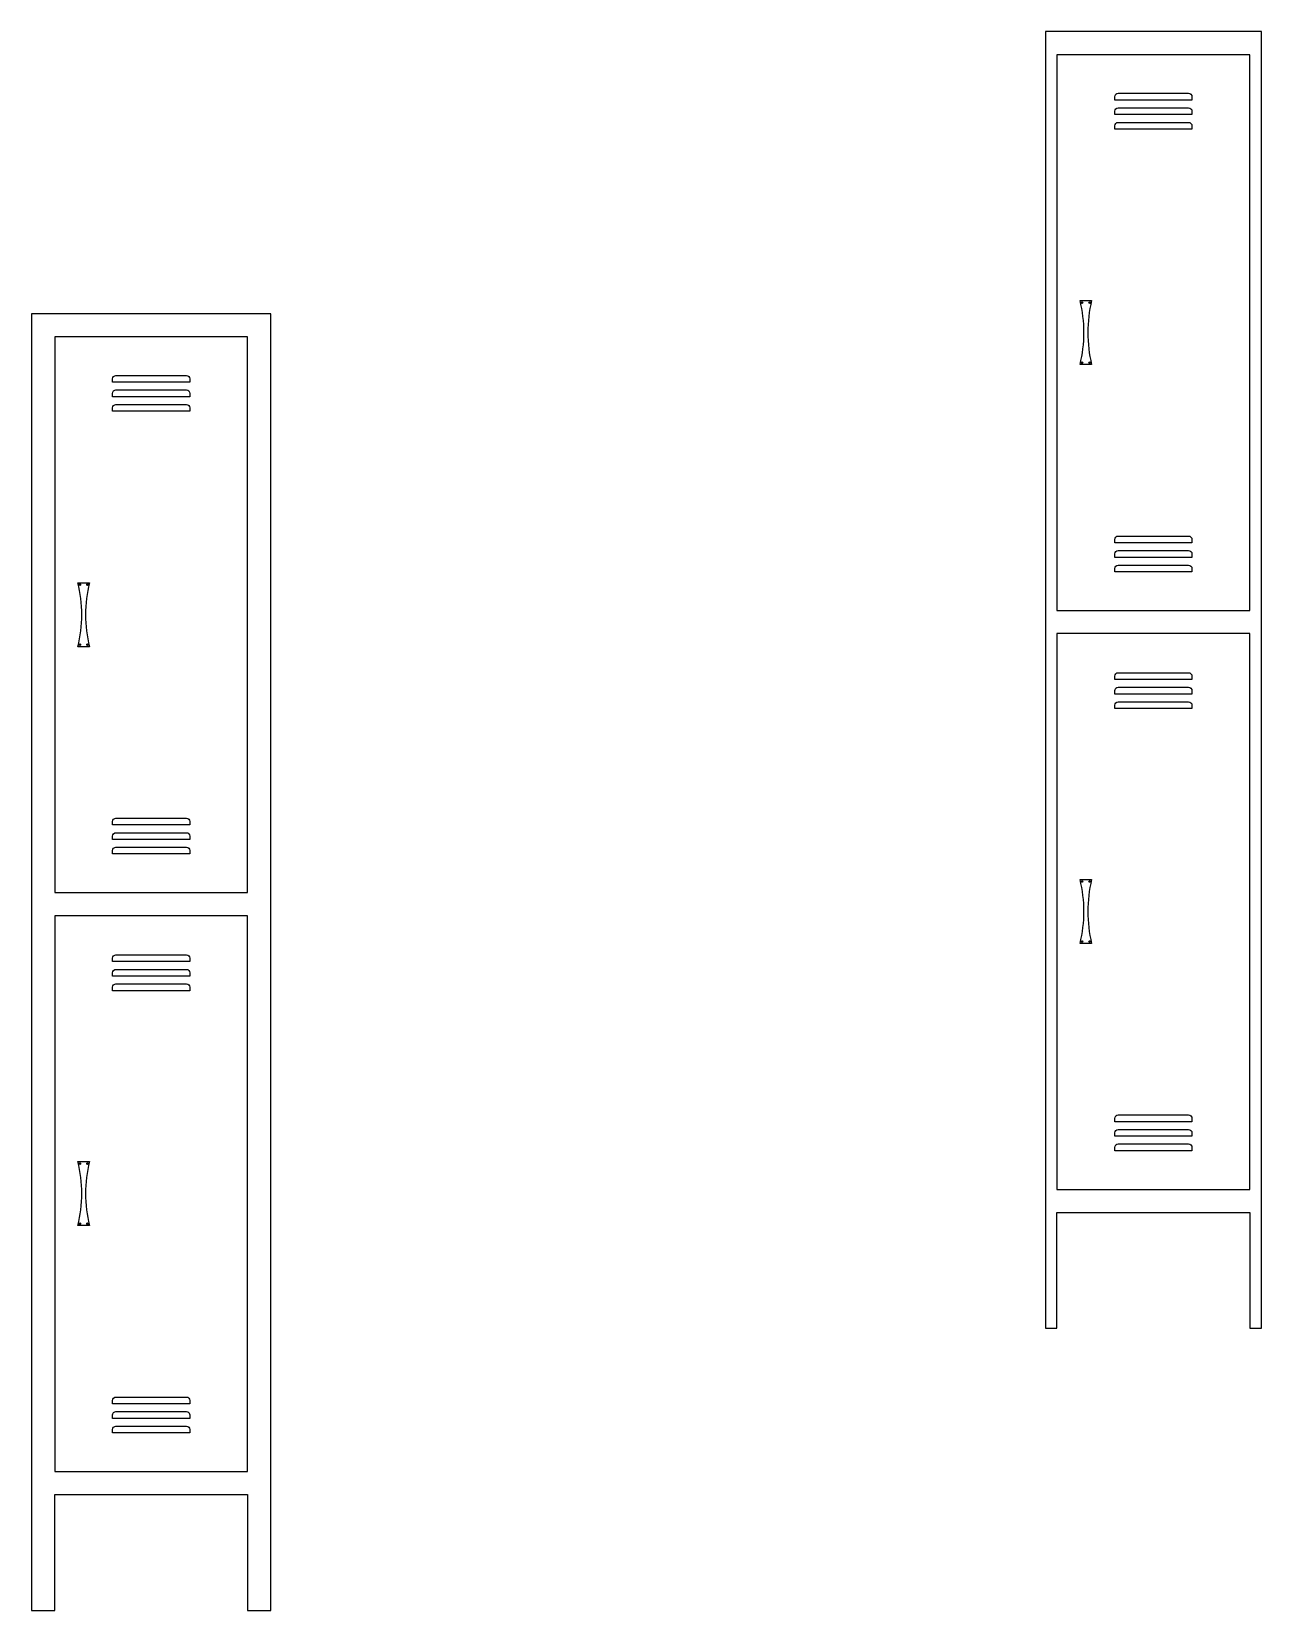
# Model space of a CAD drawing. Header units: millimetres. Extents: x 6614975 to 6624097, y 8742145 to 8746891.
# Drawn here: x 6616177.5 to 6616336.8, y 8744883.4 to 8745087.9 of the extents above; entities that cross this region are included whole.
import ezdxf

# ---------------------------------------------------------------- set-up
doc = ezdxf.new("R2010")
doc.units = ezdxf.units.MM

msp = doc.modelspace()

# ---------------------------------------------------------------- linework, layer by layer
for p, q in [((6616313.487, 8745052.823), (6616313.687, 8745052.823)), ((6616313.587, 8745052.923), (6616313.587, 8745052.723)), ((6616314.487, 8745052.823), (6616314.687, 8745052.823)), ((6616314.587, 8745052.923), (6616314.587, 8745052.723)), ((6616313.487, 8745045.041), (6616313.687, 8745045.041)), ((6616313.587, 8745045.141), (6616313.587, 8745044.941)), ((6616314.487, 8745045.041), (6616314.687, 8745045.041)), ((6616314.587, 8745045.141), (6616314.587, 8745044.941)), ((6616183.62, 8745016.275), (6616183.82, 8745016.275)), ((6616183.72, 8745016.375), (6616183.72, 8745016.175)), ((6616184.62, 8745016.275), (6616184.82, 8745016.275)), ((6616184.72, 8745016.375), (6616184.72, 8745016.175)), ((6616183.62, 8745008.492), (6616183.82, 8745008.492)), ((6616183.72, 8745008.592), (6616183.72, 8745008.392)), ((6616184.62, 8745008.492), (6616184.82, 8745008.492)), ((6616184.72, 8745008.592), (6616184.72, 8745008.392)), ((6616313.487, 8744977.823), (6616313.687, 8744977.823)), ((6616313.587, 8744977.923), (6616313.587, 8744977.723)), ((6616314.487, 8744977.823), (6616314.687, 8744977.823)), ((6616314.587, 8744977.923), (6616314.587, 8744977.723)), ((6616313.487, 8744970.041), (6616313.687, 8744970.041)), ((6616313.587, 8744970.141), (6616313.587, 8744969.941)), ((6616314.487, 8744970.041), (6616314.687, 8744970.041)), ((6616314.587, 8744970.141), (6616314.587, 8744969.941)), ((6616183.62, 8744941.275), (6616183.82, 8744941.275)), ((6616183.72, 8744941.375), (6616183.72, 8744941.175)), ((6616184.62, 8744941.275), (6616184.82, 8744941.275)), ((6616184.72, 8744941.375), (6616184.72, 8744941.175)), ((6616183.62, 8744933.492), (6616183.82, 8744933.492)), ((6616183.72, 8744933.592), (6616183.72, 8744933.392)), ((6616184.62, 8744933.492), (6616184.82, 8744933.492)), ((6616184.72, 8744933.592), (6616184.72, 8744933.392))]:
    msp.add_line(p, q)
for points in [[(6616308.837, 8745087.932), (6616308.837, 8744919.932), (6616310.337, 8744919.932), (6616310.337, 8744934.932), (6616335.337, 8744934.932), (6616335.337, 8744919.932), (6616336.837, 8744919.932), (6616336.837, 8745087.932)], [(6616310.337, 8745012.932), (6616335.337, 8745012.932), (6616335.337, 8745084.932), (6616310.337, 8745084.932)], [(6616180.47, 8744883.383), (6616180.47, 8744898.383), (6616205.47, 8744898.383), (6616205.47, 8744883.383), (6616208.47, 8744883.383), (6616208.47, 8745051.383), (6616177.47, 8745051.383), (6616177.47, 8744883.383)], [(6616180.47, 8744976.383), (6616205.47, 8744976.383), (6616205.47, 8745048.383), (6616180.47, 8745048.383)], [(6616310.337, 8744937.932), (6616335.337, 8744937.932), (6616335.337, 8745009.932), (6616310.337, 8745009.932)], [(6616180.47, 8744901.383), (6616205.47, 8744901.383), (6616205.47, 8744973.383), (6616180.47, 8744973.383)]]:
    msp.add_lwpolyline(points, close=True)
for points in [[(6616327.837, 8745079.492), (6616327.837, 8745079.051), (6616317.837, 8745079.051), (6616317.837, 8745079.492, -0.4142136), (6616318.278, 8745079.932), (6616327.397, 8745079.932, -0.4142136)], [(6616327.837, 8745077.611), (6616327.837, 8745077.17), (6616317.837, 8745077.17), (6616317.837, 8745077.611, -0.4142136), (6616318.278, 8745078.051), (6616327.397, 8745078.051, -0.4142136)], [(6616327.837, 8745075.73), (6616327.837, 8745075.289), (6616317.837, 8745075.289), (6616317.837, 8745075.73, -0.4142136), (6616318.278, 8745076.17), (6616327.397, 8745076.17, -0.4142136)], [(6616197.97, 8745042.943), (6616197.97, 8745042.502), (6616187.97, 8745042.502), (6616187.97, 8745042.943, -0.4142136), (6616188.41, 8745043.383), (6616197.53, 8745043.383, -0.4142136)], [(6616197.97, 8745041.062), (6616197.97, 8745040.621), (6616187.97, 8745040.621), (6616187.97, 8745041.062, -0.4142136), (6616188.41, 8745041.502), (6616197.53, 8745041.502, -0.4142136)], [(6616197.97, 8745039.181), (6616197.97, 8745038.741), (6616187.97, 8745038.741), (6616187.97, 8745039.181, -0.4142136), (6616188.41, 8745039.621), (6616197.53, 8745039.621, -0.4142136)], [(6616327.837, 8745022.134), (6616327.837, 8745021.694), (6616317.837, 8745021.694), (6616317.837, 8745022.134, -0.4142136), (6616318.278, 8745022.575), (6616327.397, 8745022.575, -0.4142136)], [(6616327.837, 8745020.254), (6616327.837, 8745019.813), (6616317.837, 8745019.813), (6616317.837, 8745020.254, -0.4142136), (6616318.278, 8745020.694), (6616327.397, 8745020.694, -0.4142136)], [(6616327.837, 8745018.373), (6616327.837, 8745017.932), (6616317.837, 8745017.932), (6616317.837, 8745018.373, -0.4142136), (6616318.278, 8745018.813), (6616327.397, 8745018.813, -0.4142136)], [(6616183.47, 8745016.525), (6616184.97, 8745016.525, 0.1207329), (6616184.97, 8745008.242), (6616183.47, 8745008.242, 0.1207294)], [(6616327.837, 8745004.427), (6616327.837, 8745003.987), (6616317.837, 8745003.987), (6616317.837, 8745004.427, -0.4142136), (6616318.278, 8745004.868), (6616327.397, 8745004.868, -0.4142136)], [(6616327.837, 8745002.546), (6616327.837, 8745002.106), (6616317.837, 8745002.106), (6616317.837, 8745002.546, -0.4142136), (6616318.278, 8745002.987), (6616327.397, 8745002.987, -0.4142136)], [(6616327.837, 8745000.665), (6616327.837, 8745000.225), (6616317.837, 8745000.225), (6616317.837, 8745000.665, -0.4142136), (6616318.278, 8745001.106), (6616327.397, 8745001.106, -0.4142136)], [(6616197.97, 8744985.586), (6616197.97, 8744985.145), (6616187.97, 8744985.145), (6616187.97, 8744985.586, -0.4142136), (6616188.41, 8744986.026), (6616197.53, 8744986.026, -0.4142136)], [(6616197.97, 8744983.705), (6616197.97, 8744983.264), (6616187.97, 8744983.264), (6616187.97, 8744983.705, -0.4142136), (6616188.41, 8744984.145), (6616197.53, 8744984.145, -0.4142136)], [(6616197.97, 8744981.824), (6616197.97, 8744981.383), (6616187.97, 8744981.383), (6616187.97, 8744981.824, -0.4142136), (6616188.41, 8744982.264), (6616197.53, 8744982.264, -0.4142136)], [(6616197.97, 8744967.879), (6616197.97, 8744967.438), (6616187.97, 8744967.438), (6616187.97, 8744967.879, -0.4142136), (6616188.41, 8744968.319), (6616197.53, 8744968.319, -0.4142136)], [(6616197.97, 8744965.998), (6616197.97, 8744965.557), (6616187.97, 8744965.557), (6616187.97, 8744965.998, -0.4142136), (6616188.41, 8744966.438), (6616197.53, 8744966.438, -0.4142136)], [(6616197.97, 8744964.117), (6616197.97, 8744963.676), (6616187.97, 8744963.676), (6616187.97, 8744964.117, -0.4142136), (6616188.41, 8744964.557), (6616197.53, 8744964.557, -0.4142136)], [(6616327.837, 8744947.134), (6616327.837, 8744946.694), (6616317.837, 8744946.694), (6616317.837, 8744947.134, -0.4142136), (6616318.278, 8744947.575), (6616327.397, 8744947.575, -0.4142136)], [(6616327.837, 8744945.254), (6616327.837, 8744944.813), (6616317.837, 8744944.813), (6616317.837, 8744945.254, -0.4142136), (6616318.278, 8744945.694), (6616327.397, 8744945.694, -0.4142136)], [(6616327.837, 8744943.373), (6616327.837, 8744942.932), (6616317.837, 8744942.932), (6616317.837, 8744943.373, -0.4142136), (6616318.278, 8744943.813), (6616327.397, 8744943.813, -0.4142136)], [(6616197.97, 8744910.586), (6616197.97, 8744910.145), (6616187.97, 8744910.145), (6616187.97, 8744910.586, -0.4142136), (6616188.41, 8744911.026), (6616197.53, 8744911.026, -0.4142136)], [(6616197.97, 8744908.705), (6616197.97, 8744908.264), (6616187.97, 8744908.264), (6616187.97, 8744908.705, -0.4142136), (6616188.41, 8744909.145), (6616197.53, 8744909.145, -0.4142136)], [(6616197.97, 8744906.824), (6616197.97, 8744906.383), (6616187.97, 8744906.383), (6616187.97, 8744906.824, -0.4142136), (6616188.41, 8744907.264), (6616197.53, 8744907.264, -0.4142136)]]:
    msp.add_lwpolyline(points, format="xyb", close=True)
for points in [[(6616313.337, 8745053.073), (6616314.837, 8745053.073)], [(6616314.837, 8745044.791), (6616313.337, 8745044.791)], [(6616313.337, 8744978.073), (6616314.837, 8744978.073)], [(6616314.837, 8744969.791), (6616313.337, 8744969.791)]]:
    msp.add_lwpolyline(points)
msp.add_lwpolyline([(6616183.47, 8744941.525), (6616184.97, 8744941.525, 0.1207012), (6616184.97, 8744933.242), (6616183.47, 8744933.242, 0.120703), (6616183.47, 8744941.525)], format="xyb")
for centre in [(6616313.587, 8745052.823), (6616314.587, 8745052.823), (6616313.587, 8745045.041), (6616314.587, 8745045.041), (6616183.72, 8745016.275), (6616184.72, 8745016.275), (6616183.72, 8745008.492), (6616184.72, 8745008.492), (6616313.587, 8744977.823), (6616314.587, 8744977.823), (6616313.587, 8744970.041), (6616314.587, 8744970.041), (6616183.72, 8744941.275), (6616184.72, 8744941.275), (6616183.72, 8744933.492), (6616184.72, 8744933.492)]:
    msp.add_circle(centre, 0.1)
for centre, start, end in [((6616296.437, 8745048.932), 346.23158, 13.76842), ((6616331.738, 8745048.932), 166.23158, 193.76842), ((6616296.437, 8744973.932), 346.23158, 13.76842), ((6616331.738, 8744973.932), 166.23158, 193.76842)]:
    msp.add_arc(centre, 17.401, start, end)

doc.saveas('drawing.dxf')
